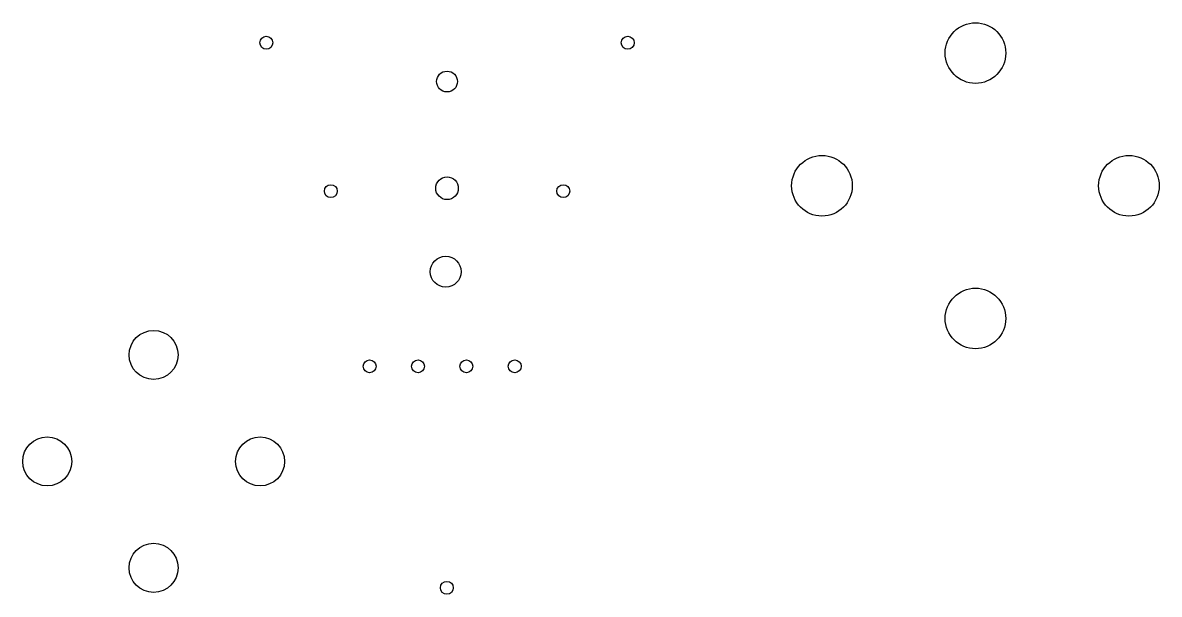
# Model space of a CAD drawing. Header units: millimetres. Extents: x -32.9 to 55.2, y -31.5 to 12.8.
import ezdxf

# ---------------------------------------------------------------- set-up
doc = ezdxf.new("R2010")
doc.units = ezdxf.units.MM
doc.layers.get('0').update_dxf_attribs({"linetype": 'CONTINUOUS'})

msp = doc.modelspace()

# ---------------------------------------------------------------- linework, layer by layer
for centre, radius in [((40.969, 10.483), 2.35), ((-14.012, 11.279), 0.5), ((14.012, 11.279), 0.5), ((0, 8.274), 0.808), ((29.069, 0.195), 2.35), ((52.869, 0.195), 2.35), ((-9.012, -0.221), 0.5), ((0, 0), 0.875), ((9.012, -0.221), 0.5), ((-0.103, -6.466), 1.2), ((40.969, -10.092), 2.35), ((-22.745, -12.922), 1.9), ((-6, -13.8), 0.5), ((-2.25, -13.8), 0.5), ((1.5, -13.8), 0.5), ((5.25, -13.8), 0.5), ((-30.995, -21.172), 1.9), ((-14.495, -21.172), 1.9), ((-22.745, -29.422), 1.9), ((-0.012, -30.971), 0.5)]:
    msp.add_circle(centre, radius)

doc.saveas('drawing.dxf')
